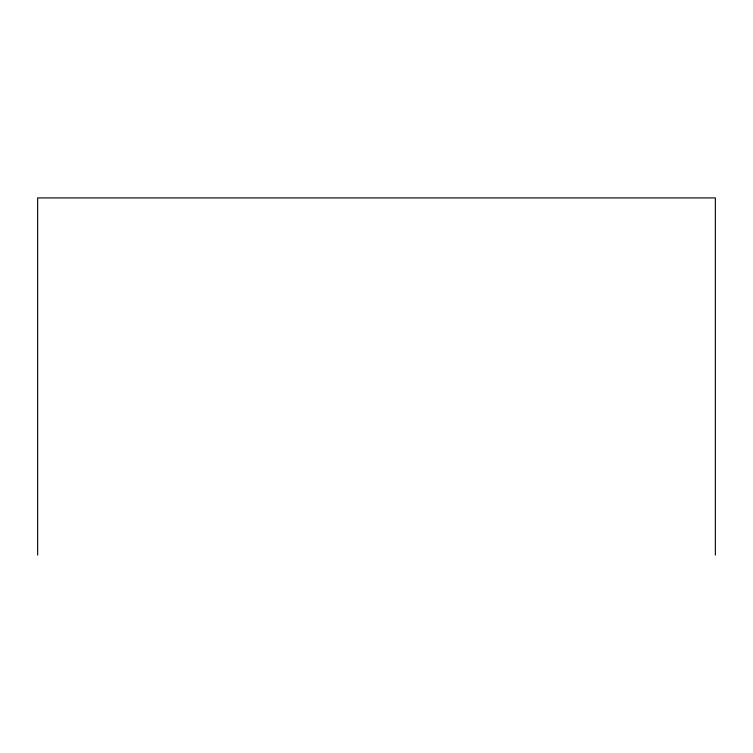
<?xml version="1.0" encoding="UTF-8"?>
<svg xmlns="http://www.w3.org/2000/svg" width="753" height="753" viewBox="0 0 753 753"><rect width="100%" height="100%" fill="white"/><g stroke="black" fill="none" stroke-linecap="round" stroke-linejoin="round"><path stroke-width="1.13" d="M715.35 555.093L715.35 197.907L37.65 197.907L37.65 555.093"/></g></svg>
